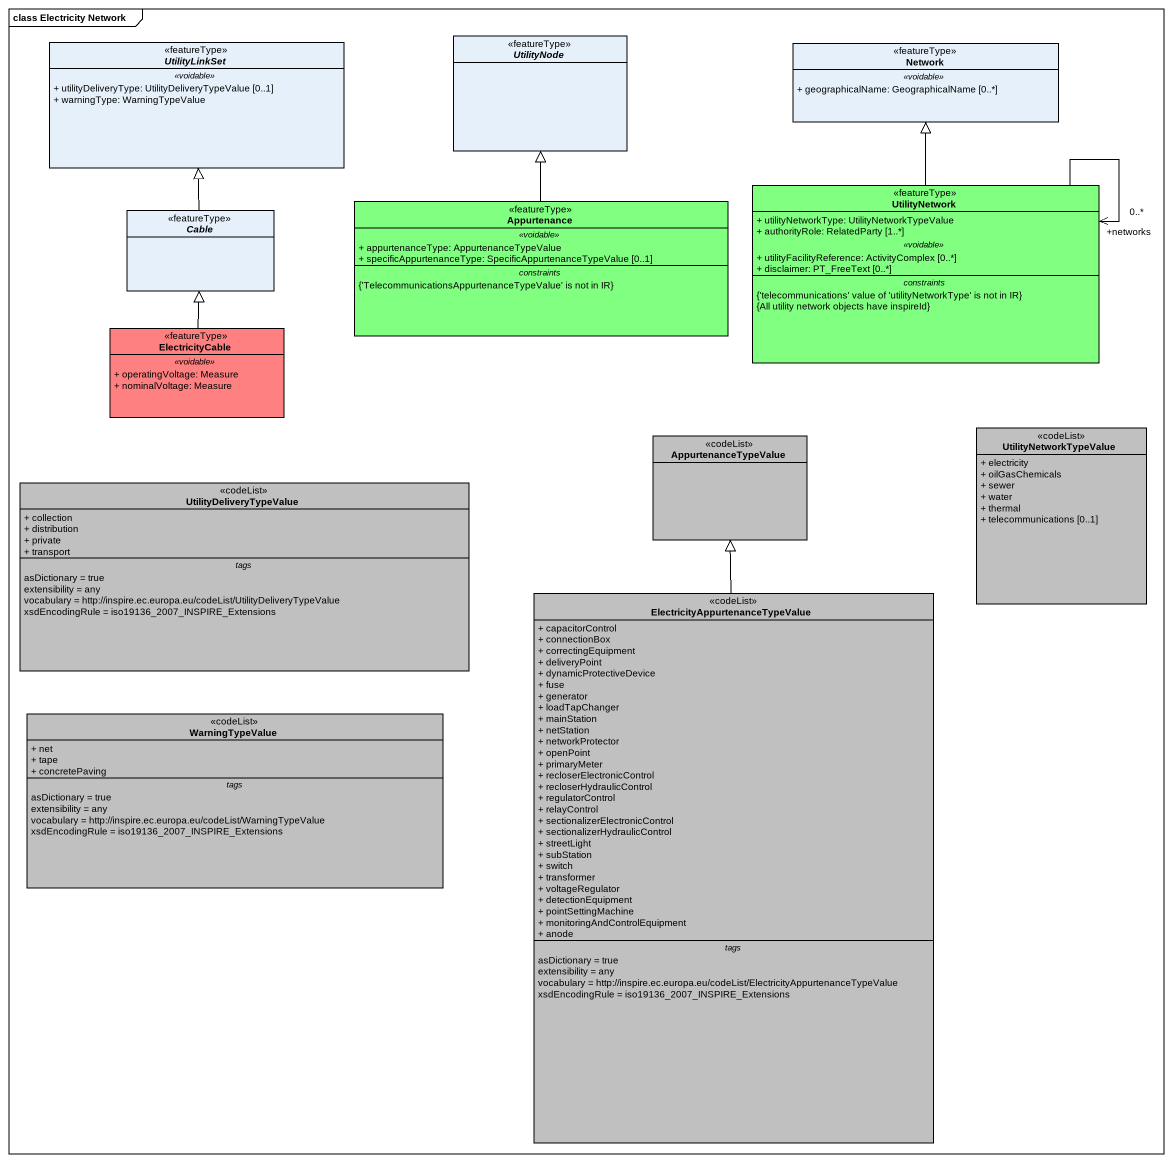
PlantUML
@startuml
mainframe class Electricity Network
hide circle
hide empty members
skinparam classAttributeIconSize 0
abstract class UtilityLinkSet <<featureType>> {
  .. <<voidable>> ..
  + utilityDeliveryType: UtilityDeliveryTypeValue [0..1]
  + warningType: WarningTypeValue
}
abstract class UtilityNode <<featureType>>
class "Network" as Network_ <<featureType>> {
  .. <<voidable>> ..
  + geographicalName: GeographicalName [0..*]
}
class UtilityNetwork <<featureType>> #80FF80 {
  + utilityNetworkType: UtilityNetworkTypeValue
  + authorityRole: RelatedParty [1..*]
  .. <<voidable>> ..
  + utilityFacilityReference: ActivityComplex [0..*]
  + disclaimer: PT_FreeText [0..*]
  -- constraints --
  {'telecommunications' value of 'utilityNetworkType' is not in IR}
  {All utility network objects have inspireId}
}
abstract class Cable <<featureType>>
class Appurtenance <<featureType>> #80FF80 {
  .. <<voidable>> ..
  + appurtenanceType: AppurtenanceTypeValue
  + specificAppurtenanceType: SpecificAppurtenanceTypeValue [0..1]
  -- constraints --
  {'TelecommunicationsAppurtenanceTypeValue' is not in IR}
}
class ElectricityCable <<featureType>> #FF8080 {
  .. <<voidable>> ..
  + operatingVoltage: Measure
  + nominalVoltage: Measure
}
class AppurtenanceTypeValue <<codeList>> #C0C0C0
class UtilityNetworkTypeValue <<codeList>> #C0C0C0 {
  + electricity
  + oilGasChemicals
  + sewer
  + water
  + thermal
  + telecommunications [0..1]
}
class UtilityDeliveryTypeValue <<codeList>> #C0C0C0 {
  + collection
  + distribution
  + private
  + transport
  -- tags --
  asDictionary = true
  extensibility = any
  vocabulary = http://inspire.ec.europa.eu/codeList/UtilityDeliveryTypeValue
  xsdEncodingRule = iso19136_2007_INSPIRE_Extensions
}
class "ElectricityAppurtenanceTypeValue" as ElectricityAppurtenanceTypeV <<codeList>> #C0C0C0 {
  + capacitorControl
  + connectionBox
  + correctingEquipment
  + deliveryPoint
  + dynamicProtectiveDevice
  + fuse
  + generator
  + loadTapChanger
  + mainStation
  + netStation
  + networkProtector
  + openPoint
  + primaryMeter
  + recloserElectronicControl
  + recloserHydraulicControl
  + regulatorControl
  + relayControl
  + sectionalizerElectronicControl
  + sectionalizerHydraulicControl
  + streetLight
  + subStation
  + switch
  + transformer
  + voltageRegulator
  + detectionEquipment
  + pointSettingMachine
  + monitoringAndControlEquipment
  + anode
  -- tags --
  asDictionary = true
  extensibility = any
  vocabulary = http://inspire.ec.europa.eu/codeList/ElectricityAppurtenanceTypeValue
  xsdEncodingRule = iso19136_2007_INSPIRE_Extensions
}
class WarningTypeValue <<codeList>> #C0C0C0 {
  + net
  + tape
  + concretePaving
  -- tags --
  asDictionary = true
  extensibility = any
  vocabulary = http://inspire.ec.europa.eu/codeList/WarningTypeValue
  xsdEncodingRule = iso19136_2007_INSPIRE_Extensions
}
UtilityNetwork -up-|> Network_
UtilityNetwork "+networks\n0..*" <-- UtilityNetwork
Cable -up-|> UtilityLinkSet
Appurtenance -up-|> UtilityNode
ElectricityCable -up-|> Cable
ElectricityAppurtenanceTypeV -up-|> AppurtenanceTypeValue
@enduml
